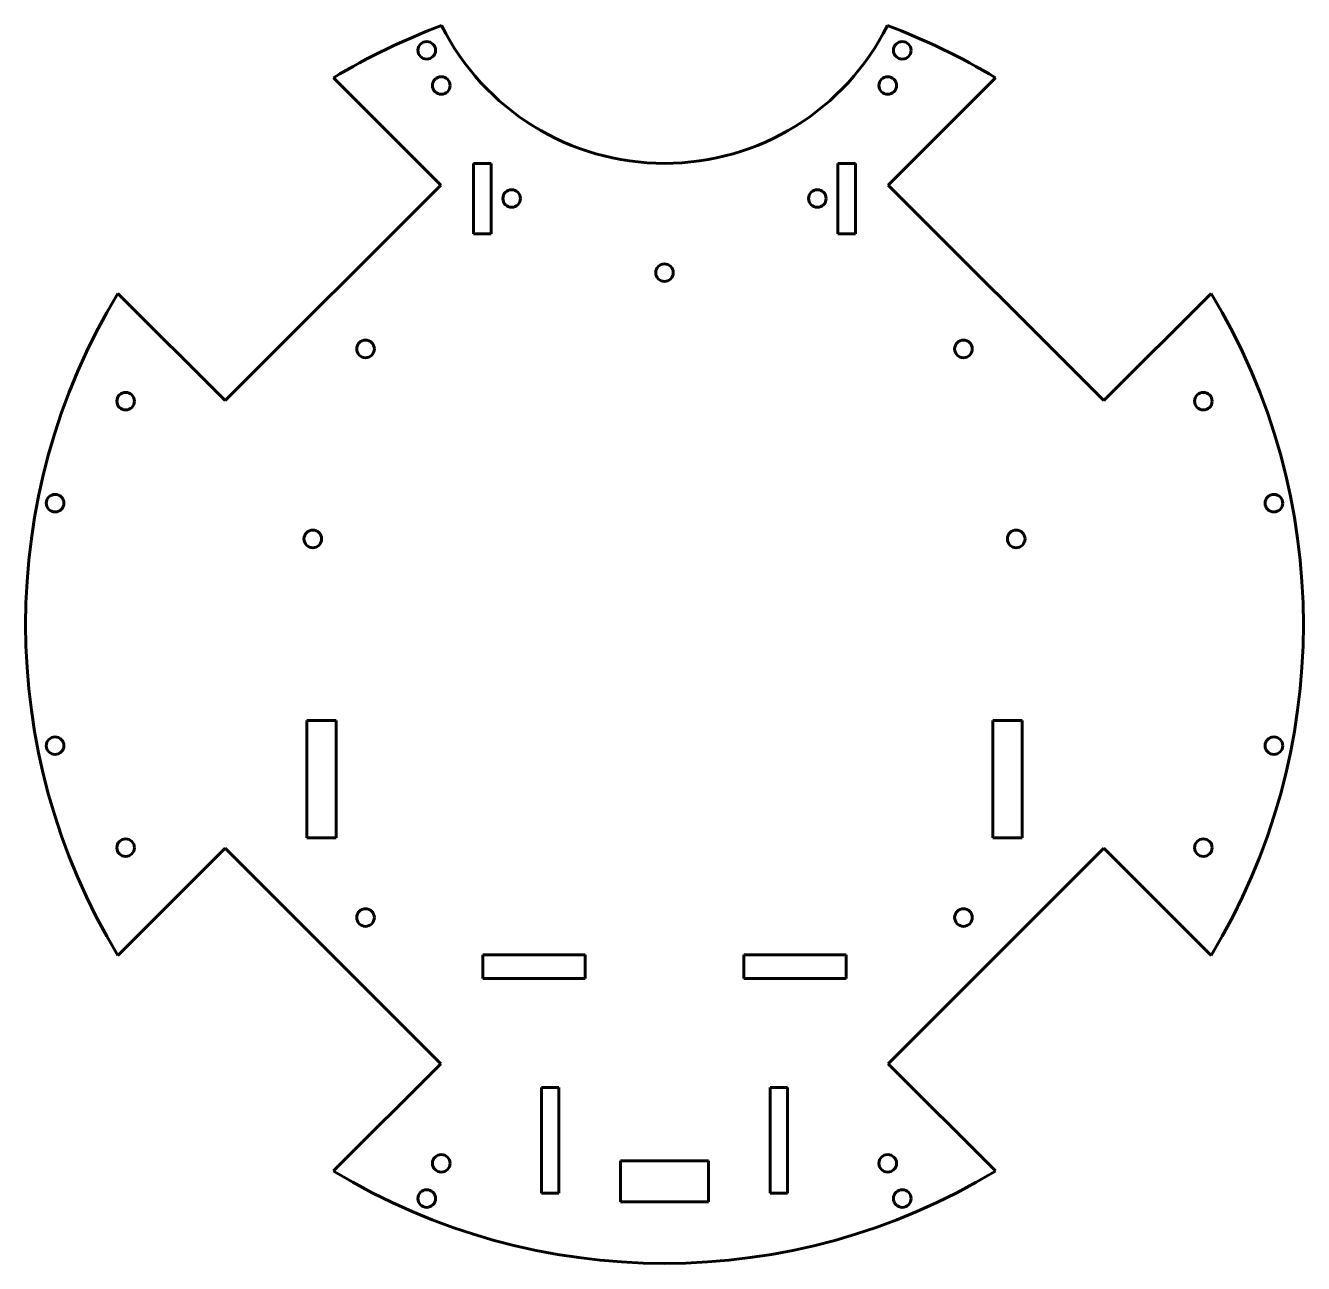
# Model space of a CAD drawing. Header units: millimetres. Extents: x -109 to 109, y -109 to 102.
import ezdxf

# ---------------------------------------------------------------- set-up
doc = ezdxf.new("R2010")
doc.units = ezdxf.units.MM
doc.linetypes.add('K5LT_BASIC', pattern=[0])

msp = doc.modelspace()

# ---------------------------------------------------------------- linework, layer by layer
at = {"color": 143, "linetype": 'K5LT_BASIC', "lineweight": 60}
for p, q in [((-56.47, 93.23), (-38.18, 74.95)), ((-56.47, 93.23), (-38.18, 74.95)), ((38.18, 74.95), (56.47, 93.23)), ((38.18, 74.95), (56.47, 93.23)), ((-32.58, 78.65), (-29.58, 78.65)), ((-32.58, 66.65), (-32.58, 78.65)), ((-32.58, 78.65), (-29.58, 78.65)), ((-32.58, 66.65), (-32.58, 78.65)), ((-29.58, 78.65), (-29.58, 66.65)), ((-29.58, 78.65), (-29.58, 66.65)), ((29.58, 66.65), (29.58, 78.65)), ((29.58, 78.65), (32.58, 78.65)), ((29.58, 66.65), (29.58, 78.65)), ((29.58, 78.65), (32.58, 78.65)), ((32.58, 78.65), (32.58, 66.65)), ((32.58, 78.65), (32.58, 66.65)), ((-38.18, 74.95), (-74.95, 38.18)), ((-38.18, 74.95), (-74.95, 38.18)), ((74.95, 38.18), (38.18, 74.95)), ((74.95, 38.18), (38.18, 74.95)), ((-29.58, 66.65), (-32.58, 66.65)), ((-29.58, 66.65), (-32.58, 66.65)), ((32.58, 66.65), (29.58, 66.65)), ((32.58, 66.65), (29.58, 66.65)), ((-74.95, 38.18), (-93.23, 56.47)), ((-74.95, 38.18), (-93.23, 56.47)), ((93.23, 56.47), (74.95, 38.18)), ((93.23, 56.47), (74.95, 38.18)), ((-61, -36.38), (-61, -16.38)), ((-61, -16.38), (-56, -16.38)), ((-61, -36.38), (-61, -16.38)), ((-61, -16.38), (-56, -16.38)), ((-56, -16.38), (-56, -36.38)), ((-56, -16.38), (-56, -36.38)), ((56, -36.38), (56, -16.38)), ((56, -16.38), (61, -16.38)), ((56, -36.38), (56, -16.38)), ((56, -16.38), (61, -16.38)), ((61, -16.38), (61, -36.38)), ((61, -16.38), (61, -36.38)), ((-56, -36.38), (-61, -36.38)), ((-56, -36.38), (-61, -36.38)), ((61, -36.38), (56, -36.38)), ((61, -36.38), (56, -36.38)), ((-93.23, -56.47), (-74.95, -38.18)), ((-93.23, -56.47), (-74.95, -38.18)), ((-74.95, -38.18), (-38.18, -74.95)), ((-74.95, -38.18), (-38.18, -74.95)), ((38.18, -74.95), (74.95, -38.18)), ((38.18, -74.95), (74.95, -38.18)), ((74.95, -38.18), (93.23, -56.47)), ((74.95, -38.18), (93.23, -56.47)), ((-31, -56.38), (-13.52, -56.38)), ((-31, -60.38), (-31, -56.38)), ((-31, -56.38), (-13.52, -56.38)), ((-31, -60.38), (-31, -56.38)), ((-13.52, -56.38), (-13.52, -60.38)), ((-13.52, -56.38), (-13.52, -60.38)), ((13.52, -60.38), (13.52, -56.38)), ((13.52, -56.38), (31, -56.38)), ((13.52, -60.38), (13.52, -56.38)), ((13.52, -56.38), (31, -56.38)), ((31, -56.38), (31, -60.38)), ((31, -56.38), (31, -60.38)), ((-13.52, -60.38), (-31, -60.38)), ((-13.52, -60.38), (-31, -60.38)), ((31, -60.38), (13.52, -60.38)), ((31, -60.38), (13.52, -60.38)), ((-38.18, -74.95), (-56.47, -93.23)), ((-38.18, -74.95), (-56.47, -93.23)), ((56.47, -93.23), (38.18, -74.95)), ((56.47, -93.23), (38.18, -74.95)), ((-21, -79), (-18, -79)), ((-21, -97), (-21, -79)), ((-21, -79), (-18, -79)), ((-21, -97), (-21, -79)), ((-18, -79), (-18, -97)), ((-18, -79), (-18, -97)), ((18, -97), (18, -79)), ((18, -79), (21, -79)), ((18, -97), (18, -79)), ((18, -79), (21, -79)), ((21, -79), (21, -97)), ((21, -79), (21, -97)), ((-7.5, -91.5), (7.5, -91.5)), ((-7.5, -98.5), (-7.5, -91.5)), ((-7.5, -91.5), (7.5, -91.5)), ((-7.5, -98.5), (-7.5, -91.5)), ((7.5, -91.5), (7.5, -98.5)), ((7.5, -91.5), (7.5, -98.5)), ((-18, -97), (-21, -97)), ((-18, -97), (-21, -97)), ((21, -97), (18, -97)), ((21, -97), (18, -97)), ((7.5, -98.5), (-7.5, -98.5)), ((7.5, -98.5), (-7.5, -98.5))]:
    msp.add_line(p, q, dxfattribs=at)
for centre in [(-40.56, 97.93), (-40.56, 97.93), (40.56, 97.93), (40.56, 97.93), (-38.08, 91.93), (-38.08, 91.93), (38.08, 91.93), (38.08, 91.93), (-26.08, 72.65), (-26.08, 72.65), (26.08, 72.65), (26.08, 72.65), (0, 60), (0, 60), (-51, 47), (-51, 47), (51, 47), (51, 47), (-91.93, 38.08), (-91.93, 38.08), (91.93, 38.08), (91.93, 38.08), (-103.96, 20.68), (-103.96, 20.68), (103.96, 20.68), (103.96, 20.68), (-60, 14.59), (-60, 14.59), (60, 14.59), (60, 14.59), (-103.96, -20.68), (-103.96, -20.68), (103.96, -20.68), (103.96, -20.68), (-91.93, -38.08), (-91.93, -38.08), (91.93, -38.08), (91.93, -38.08), (-51, -50), (-51, -50), (51, -50), (51, -50), (-38.08, -91.93), (-38.08, -91.93), (38.08, -91.93), (38.08, -91.93), (-40.56, -97.93), (-40.56, -97.93), (40.56, -97.93), (40.56, -97.93)]:
    msp.add_circle(centre, 1.5, dxfattribs=at)
for centre, radius, start, end in [((0, 0), 109, 110.4135, 121.2001), ((0, 0), 109, 110.4135, 121.2001), ((0, 121.15), 42.5, 206.5491, 333.4509), ((0, 121.15), 42.5, 206.5491, 333.4509), ((0, 0), 109, 58.7999, 69.5865), ((0, 0), 109, 58.7999, 69.5865), ((0, 0), 109, 148.7999, 211.2001), ((0, 0), 109, 148.7999, 211.2001), ((0, 0), 109, 328.7999, 31.2001), ((0, 0), 109, 328.7999, 31.2001), ((0, 0), 109, 238.7999, 301.2001), ((0, 0), 109, 238.7999, 301.2001)]:
    msp.add_arc(centre, radius, start, end, dxfattribs=at)

doc.saveas('drawing.dxf')
